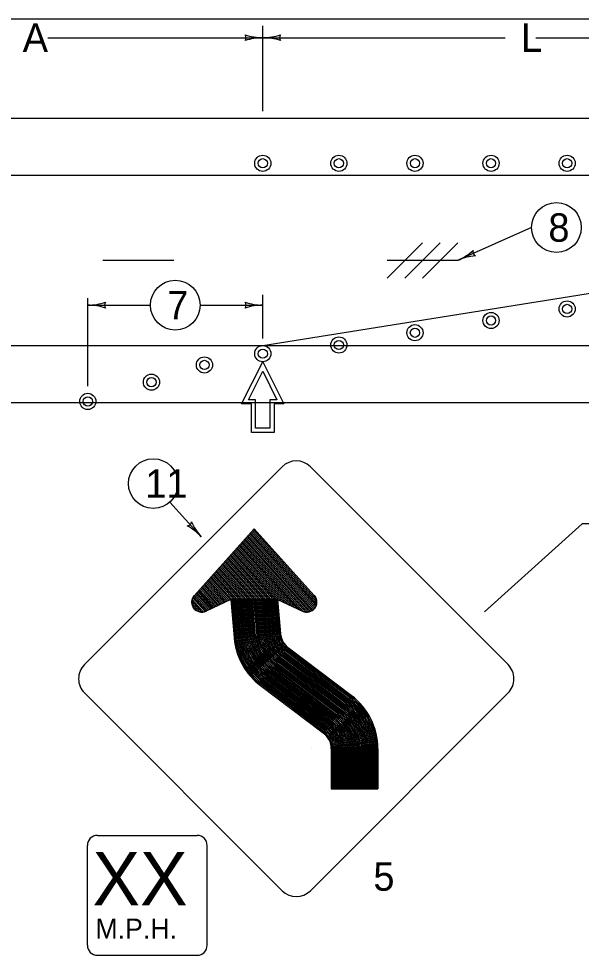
# Model space of a CAD drawing. Extents: x 1001.8 to 1053.4, y 1000.5 to 1021.5.
# Drawn here: x 1019.21 to 1023.17, y 1008.86 to 1015.45 of the extents above; entities that cross this region are included whole.
import ezdxf

# ---------------------------------------------------------------- set-up
doc = ezdxf.new("R2010")
doc.units = 0
doc.layers.add('Level 1', color=7, linetype='Continuous')

msp = doc.modelspace()

# ---------------------------------------------------------------- linework, layer by layer
at = {"layer": 'Level 1'}
for p, q in [((1007.25, 1015.4546), (1029.4498, 1015.4546)), ((1020.9263, 1014.8046), (1020.9263, 1015.4046)), ((1019.4128, 1015.3213), (1020.9263, 1015.3213)), ((1020.9263, 1015.3213), (1022.6333, 1015.3213)), ((1022.8479, 1015.3213), (1024.6763, 1015.3213)), ((1007.25, 1014.7546), (1028.2417, 1014.7546)), ((1007.25, 1014.3546), (1026.5603, 1014.3546)), ((1021.801, 1013.6296), (1022.0497, 1013.8783)), ((1021.926, 1013.6296), (1022.1747, 1013.8783)), ((1022.051, 1013.6296), (1022.2997, 1013.8783)), ((1019.801, 1013.7546), (1020.301, 1013.7546)), ((1020.9263, 1013.1546), (1024.6763, 1013.7546)), ((1021.801, 1013.7546), (1022.301, 1013.7546)), ((1019.6944, 1012.8686), (1019.6944, 1013.4892)), ((1020.9263, 1013.2046), (1020.9263, 1013.5121)), ((1019.6944, 1013.4392), (1020.1353, 1013.4392)), ((1020.4853, 1013.4392), (1020.9263, 1013.4392)), ((1007.25, 1013.1546), (1026.5513, 1013.1546)), ((1007.25, 1012.7546), (1035.25, 1012.7546)), ((1021.0059, 1012.5438), (1020.8458, 1012.5438)), ((1020.9759, 1012.5738), (1020.8758, 1012.5738)), ((1019.6706, 1010.9094), (1021.0628, 1012.3015)), ((1022.6537, 1010.9094), (1021.2616, 1012.3015)), ((1020.8663, 1011.8647), (1020.4448, 1011.3961)), ((1020.8095, 1011.8016), (1021.271, 1011.2884)), ((1020.8158, 1011.8086), (1021.2788, 1011.2938)), ((1020.8221, 1011.8156), (1021.2858, 1011.3)), ((1020.8284, 1011.8226), (1021.2919, 1011.3072)), ((1020.8348, 1011.8296), (1021.2972, 1011.3154)), ((1020.841, 1011.8366), (1021.3013, 1011.3248)), ((1020.8473, 1011.8436), (1021.3043, 1011.3354)), ((1020.8537, 1011.8507), (1021.3057, 1011.348)), ((1020.8599, 1011.8577), (1021.3042, 1011.3637)), ((1020.8663, 1011.8647), (1021.2877, 1011.3961)), ((1020.7528, 1011.7385), (1021.1278, 1011.3214)), ((1020.7591, 1011.7455), (1021.1495, 1011.3114)), ((1020.7654, 1011.7525), (1021.1711, 1011.3013)), ((1020.7717, 1011.7595), (1021.1928, 1011.2913)), ((1020.778, 1011.7665), (1021.2135, 1011.2822)), ((1020.7843, 1011.7735), (1021.229, 1011.279)), ((1020.7906, 1011.7805), (1021.2417, 1011.279)), ((1020.7969, 1011.7875), (1021.2526, 1011.2808)), ((1020.8032, 1011.7946), (1021.2623, 1011.2841)), ((1020.696, 1011.6753), (1020.9737, 1011.3667)), ((1020.7023, 1011.6824), (1020.9863, 1011.3667)), ((1020.7087, 1011.6894), (1020.9989, 1011.3667)), ((1020.7149, 1011.6964), (1021.0115, 1011.3667)), ((1020.7213, 1011.7034), (1021.0241, 1011.3667)), ((1020.7276, 1011.7104), (1021.0413, 1011.3616)), ((1020.7338, 1011.7174), (1021.0629, 1011.3515)), ((1020.7402, 1011.7244), (1021.0846, 1011.3415)), ((1020.7465, 1011.7314), (1021.1062, 1011.3315)), ((1020.633, 1011.6053), (1020.8476, 1011.3667)), ((1020.6393, 1011.6123), (1020.8602, 1011.3667)), ((1020.6456, 1011.6193), (1020.8728, 1011.3667)), ((1020.6519, 1011.6263), (1020.8854, 1011.3667)), ((1020.6583, 1011.6333), (1020.898, 1011.3667)), ((1020.6645, 1011.6403), (1020.9106, 1011.3667)), ((1020.6708, 1011.6473), (1020.9233, 1011.3667)), ((1020.6771, 1011.6543), (1020.9358, 1011.3667)), ((1020.6834, 1011.6613), (1020.9484, 1011.3667)), ((1020.6898, 1011.6683), (1020.9611, 1011.3667)), ((1020.5763, 1011.5422), (1020.7341, 1011.3667)), ((1020.5826, 1011.5492), (1020.7468, 1011.3667)), ((1020.5888, 1011.5562), (1020.7593, 1011.3667)), ((1020.5952, 1011.5633), (1020.7719, 1011.3667)), ((1020.6015, 1011.5703), (1020.7845, 1011.3667)), ((1020.6078, 1011.5773), (1020.7972, 1011.3667)), ((1020.6141, 1011.5843), (1020.8098, 1011.3667)), ((1020.6204, 1011.5913), (1020.8223, 1011.3667)), ((1020.6267, 1011.5983), (1020.835, 1011.3667)), ((1020.5133, 1011.4721), (1020.6358, 1011.3358)), ((1020.5195, 1011.4791), (1020.6447, 1011.34)), ((1020.5258, 1011.4861), (1020.6535, 1011.3441)), ((1020.5322, 1011.4931), (1020.6624, 1011.3483)), ((1020.5384, 1011.5001), (1020.6713, 1011.3523)), ((1020.5448, 1011.5072), (1020.6803, 1011.3565)), ((1020.551, 1011.5142), (1020.6891, 1011.3606)), ((1020.5573, 1011.5212), (1020.698, 1011.3648)), ((1020.5637, 1011.5282), (1020.7089, 1011.3667)), ((1020.5699, 1011.5352), (1020.7215, 1011.3667)), ((1020.4565, 1011.409), (1020.5557, 1011.2987)), ((1020.4628, 1011.416), (1020.5646, 1011.3028)), ((1020.4691, 1011.423), (1020.5735, 1011.3069)), ((1020.4754, 1011.43), (1020.5823, 1011.3111)), ((1020.4817, 1011.437), (1020.5913, 1011.3152)), ((1020.488, 1011.4441), (1020.6002, 1011.3193)), ((1020.4943, 1011.4511), (1020.6091, 1011.3234)), ((1020.5006, 1011.4581), (1020.6179, 1011.3276)), ((1020.5069, 1011.4651), (1020.6268, 1011.3318)), ((1020.427, 1011.3436), (1020.4843, 1011.2799)), ((1020.4273, 1011.3573), (1020.498, 1011.2788)), ((1020.4296, 1011.3688), (1020.5096, 1011.2798)), ((1020.4333, 1011.3787), (1020.5198, 1011.2825)), ((1020.4382, 1011.3873), (1020.529, 1011.2863)), ((1020.4435, 1011.3954), (1020.5379, 1011.2904)), ((1020.4502, 1011.402), (1020.5468, 1011.2946)), ((1020.7022, 1011.3667), (1020.5267, 1011.2853)), ((1021.0303, 1011.3667), (1020.7022, 1011.3667)), ((1020.7022, 1011.3667), (1020.7243, 1011.0994)), ((1020.7103, 1011.3667), (1020.7338, 1011.0981)), ((1020.7198, 1011.3667), (1020.7432, 1011.0989)), ((1020.7292, 1011.3667), (1020.7525, 1011.0998)), ((1020.7386, 1011.3667), (1020.7618, 1011.1006)), ((1020.748, 1011.3667), (1020.7712, 1011.1013)), ((1020.7574, 1011.3667), (1020.7805, 1011.1022)), ((1020.7668, 1011.3667), (1020.7898, 1011.103)), ((1020.7763, 1011.3667), (1020.7992, 1011.1038)), ((1020.7857, 1011.3667), (1020.8085, 1011.1047)), ((1020.7951, 1011.3667), (1020.8178, 1011.1054)), ((1020.8044, 1011.3667), (1020.8273, 1011.1063)), ((1020.8138, 1011.3667), (1020.8366, 1011.1071)), ((1020.8233, 1011.3667), (1020.8459, 1011.1079)), ((1020.8327, 1011.3667), (1020.8553, 1011.1088)), ((1020.8421, 1011.3667), (1020.8646, 1011.1095)), ((1020.8515, 1011.3667), (1020.8739, 1011.1103)), ((1020.8609, 1011.3667), (1020.8833, 1011.1112)), ((1020.8703, 1011.3667), (1020.8926, 1011.112)), ((1020.8798, 1011.3667), (1020.9019, 1011.1128)), ((1020.8892, 1011.3667), (1020.9113, 1011.1136)), ((1020.8986, 1011.3667), (1020.9206, 1011.1144)), ((1020.908, 1011.3667), (1020.9299, 1011.1153)), ((1020.9174, 1011.3667), (1020.9393, 1011.1161)), ((1020.9268, 1011.3667), (1020.9486, 1011.1168)), ((1020.9362, 1011.3667), (1020.958, 1011.1177)), ((1020.9456, 1011.3667), (1020.9673, 1011.1185)), ((1020.955, 1011.3667), (1020.9767, 1011.1193)), ((1020.9644, 1011.3667), (1020.986, 1011.1202)), ((1020.9738, 1011.3667), (1020.9953, 1011.1209)), ((1020.9833, 1011.3667), (1021.0047, 1011.1218)), ((1020.9927, 1011.3667), (1021.014, 1011.1226)), ((1021.0021, 1011.3667), (1021.0233, 1011.1234)), ((1021.0115, 1011.3667), (1021.0327, 1011.1243)), ((1021.021, 1011.3658), (1021.042, 1011.125)), ((1021.0303, 1011.3667), (1021.2058, 1011.2853)), ((1021.0303, 1011.3667), (1021.0513, 1011.1258)), ((1020.431, 1011.3252), (1020.4664, 1011.2858)), ((1021.0956, 1011.0108), (1021.5384, 1010.6772)), ((1021.1012, 1011.0183), (1021.544, 1010.6847)), ((1021.1068, 1011.0258), (1021.5497, 1010.6922)), ((1021.0504, 1010.9509), (1021.4933, 1010.6173)), ((1021.0561, 1010.9583), (1021.4989, 1010.6248)), ((1021.0618, 1010.9658), (1021.5045, 1010.6323)), ((1021.0673, 1010.9733), (1021.5102, 1010.6398)), ((1021.073, 1010.9808), (1021.5158, 1010.6473)), ((1021.0787, 1010.9883), (1021.5215, 1010.6548)), ((1021.0843, 1010.9958), (1021.5271, 1010.6623)), ((1021.0899, 1011.0033), (1021.5328, 1010.6698)), ((1020.9997, 1010.8835), (1021.4425, 1010.5499)), ((1021.0053, 1010.891), (1021.4482, 1010.5574)), ((1021.0109, 1010.8985), (1021.4538, 1010.5649)), ((1021.0166, 1010.906), (1021.4594, 1010.5723)), ((1021.0223, 1010.9134), (1021.4651, 1010.5798)), ((1021.0278, 1010.9209), (1021.4707, 1010.5873)), ((1021.0335, 1010.9284), (1021.4763, 1010.5948)), ((1021.0392, 1010.9359), (1021.482, 1010.6023)), ((1021.0448, 1010.9434), (1021.4876, 1010.6098)), ((1020.9489, 1010.8161), (1021.3918, 1010.4825)), ((1020.9545, 1010.8236), (1021.3973, 1010.49)), ((1020.9602, 1010.8311), (1021.403, 1010.4975)), ((1020.9658, 1010.8386), (1021.4087, 1010.505)), ((1020.9714, 1010.8461), (1021.4143, 1010.5125)), ((1020.9771, 1010.8536), (1021.4199, 1010.5199)), ((1020.9828, 1010.861), (1021.4256, 1010.5274)), ((1020.9884, 1010.8685), (1021.4312, 1010.5349)), ((1020.994, 1010.876), (1021.4368, 1010.5424)), ((1020.9094, 1010.7637), (1021.3523, 1010.4301)), ((1020.9151, 1010.7712), (1021.3578, 1010.4376)), ((1020.9207, 1010.7787), (1021.3635, 1010.4451)), ((1020.9263, 1010.7862), (1021.3692, 1010.4526)), ((1020.932, 1010.7937), (1021.3748, 1010.4601)), ((1020.9376, 1010.8011), (1021.3804, 1010.4675)), ((1020.9433, 1010.8086), (1021.3861, 1010.475)), ((1021.0628, 1009.3184), (1019.6706, 1010.7105)), ((1021.2616, 1009.3184), (1022.6537, 1010.7105)), ((1021.2676, 1010.3178), (1021.2676, 1010.3178)), ((1021.4083, 1010.3178), (1021.4083, 1010.0365)), ((1021.4176, 1010.3178), (1021.4176, 1010.0365)), ((1021.427, 1010.3178), (1021.427, 1010.0365)), ((1021.4363, 1010.3178), (1021.4363, 1010.0365)), ((1021.4458, 1010.3178), (1021.4458, 1010.0365)), ((1021.4551, 1010.3178), (1021.4551, 1010.0365)), ((1021.4645, 1010.3178), (1021.4645, 1010.0365)), ((1021.4738, 1010.3178), (1021.4738, 1010.0365)), ((1021.4833, 1010.3178), (1021.4833, 1010.0365)), ((1021.4926, 1010.3178), (1021.4926, 1010.0365)), ((1021.502, 1010.3178), (1021.502, 1010.0365)), ((1021.5113, 1010.3178), (1021.5113, 1010.0365)), ((1021.5208, 1010.3178), (1021.5208, 1010.0365)), ((1021.5301, 1010.3178), (1021.5301, 1010.0365)), ((1021.5395, 1010.3178), (1021.5395, 1010.0365)), ((1021.5488, 1010.3178), (1021.5488, 1010.0365)), ((1021.5583, 1010.3178), (1021.5583, 1010.0365)), ((1021.5676, 1010.3178), (1021.5676, 1010.0365)), ((1021.577, 1010.3178), (1021.577, 1010.0365)), ((1021.5863, 1010.3178), (1021.5863, 1010.0365)), ((1021.5958, 1010.3178), (1021.5958, 1010.0365)), ((1021.6051, 1010.3178), (1021.6051, 1010.0365)), ((1021.6145, 1010.3178), (1021.6145, 1010.0365)), ((1021.6238, 1010.3178), (1021.6238, 1010.0365)), ((1021.6333, 1010.3178), (1021.6333, 1010.0365)), ((1021.6426, 1010.3178), (1021.6426, 1010.0365)), ((1021.652, 1010.3178), (1021.652, 1010.0365)), ((1021.6613, 1010.3178), (1021.6613, 1010.0365)), ((1021.6708, 1010.3178), (1021.6708, 1010.0365)), ((1021.6801, 1010.3178), (1021.6801, 1010.0365)), ((1021.6895, 1010.3178), (1021.6895, 1010.0365)), ((1021.6988, 1010.3178), (1021.6988, 1010.0365)), ((1021.7083, 1010.3178), (1021.7083, 1010.0365)), ((1021.7176, 1010.3178), (1021.7176, 1010.0365)), ((1021.727, 1010.3178), (1021.727, 1010.0365)), ((1021.7363, 1010.3178), (1021.7363, 1010.0365)), ((1021.7363, 1010.0365), (1021.4083, 1010.0365)), ((1019.7616, 1009.7081), (1020.4648, 1009.7081)), ((1019.6913, 1008.9347), (1019.6913, 1009.6378)), ((1020.5351, 1008.9347), (1020.5351, 1009.6378)), ((1019.7616, 1008.8643), (1020.4648, 1008.8643))]:
    msp.add_line(p, q, dxfattribs=at)
for points in [[(1024.5738, 1014.9756), (1024.0236, 1011.9013), (1023.1753, 1011.9013), (1022.4874, 1011.2819)], [(1022.8188, 1013.9854), (1022.301, 1013.7546)], [(1020.8458, 1012.5438), (1020.8458, 1012.7438), (1020.7772, 1012.7438), (1020.9263, 1013.0408)], [(1020.9263, 1013.0408), (1021.0744, 1012.7438), (1021.0059, 1012.7438), (1021.0059, 1012.5438)], [(1020.8758, 1012.5738), (1020.8758, 1012.5738), (1020.8758, 1012.7738), (1020.8258, 1012.7738), (1020.9263, 1012.9738)], [(1020.9263, 1012.9738), (1021.0259, 1012.7738), (1020.9759, 1012.7738), (1020.9759, 1012.5738)], [(1021.0258, 1012.7739), (1021.0258, 1012.7738)], [(1020.2711, 1012.0518), (1020.4934, 1011.8079)]]:
    msp.add_lwpolyline(points, dxfattribs=at)
for points in [[(1020.4448, 1011.3961), (1020.8663, 1011.8647), (1021.2877, 1011.3961), (1021.2968, 1011.3832), (1021.3017, 1011.3723), (1021.3044, 1011.3624), (1021.3057, 1011.3498), (1021.3043, 1011.3353), (1021.3016, 1011.3255), (1021.2961, 1011.3136), (1021.2882, 1011.3027), (1021.2788, 1011.2938), (1021.2703, 1011.288), (1021.2617, 1011.2838), (1021.2513, 1011.2806), (1021.2411, 1011.279), (1021.2279, 1011.2792), (1021.2186, 1011.2808), (1021.2113, 1011.283), (1021.2058, 1011.2853), (1021.0303, 1011.3667), (1020.7022, 1011.3667), (1020.5267, 1011.2853), (1020.5158, 1011.2813), (1020.5041, 1011.2791), (1020.4916, 1011.279), (1020.4828, 1011.2803), (1020.4739, 1011.2827), (1020.4617, 1011.2883), (1020.4543, 1011.2933), (1020.4467, 1011.3), (1020.4414, 1011.3061), (1020.4357, 1011.3149), (1020.4312, 1011.3245), (1020.4283, 1011.3347), (1020.4269, 1011.3449), (1020.427, 1011.3545), (1020.4284, 1011.3643), (1020.4313, 1011.3738), (1020.4368, 1011.3853)], [(1021.7363, 1010.0365), (1021.7363, 1010.3178), (1021.7357, 1010.3419), (1021.7322, 1010.3796), (1021.7253, 1010.4187), (1021.7133, 1010.463), (1021.6909, 1010.5189), (1021.6713, 1010.5558), (1021.6413, 1010.6007), (1021.6174, 1010.6298), (1021.5893, 1010.6587), (1021.5654, 1010.6797), (1021.5496, 1010.6922), (1021.1068, 1011.0258), (1021.0805, 1011.0516), (1021.0698, 1011.0674), (1021.0587, 1011.0916), (1021.0539, 1011.1086), (1021.0513, 1011.1258), (1021.0303, 1011.3666), (1020.7022, 1011.3666), (1020.7243, 1011.0994), (1020.7277, 1011.0696), (1020.7341, 1011.0352), (1020.7411, 1011.0078), (1020.7489, 1010.9833), (1020.7596, 1010.9556), (1020.7709, 1010.9308), (1020.7883, 1010.8989), (1020.8029, 1010.8758), (1020.8168, 1010.8563), (1020.8318, 1010.8374), (1020.8583, 1010.8082), (1020.8812, 1010.7867), (1020.8978, 1010.7727), (1020.9093, 1010.7637), (1021.3522, 1010.4301), (1021.3696, 1010.4145), (1021.3823, 1010.3991), (1021.3914, 1010.3843), (1021.4003, 1010.3642), (1021.4058, 1010.3433), (1021.408, 1010.3257), (1021.4082, 1010.3178), (1021.4082, 1010.0365)]]:
    msp.add_lwpolyline(points, close=True, dxfattribs=at)
for centre, radius in [((1020.9263, 1014.4374), 0.0569), ((1020.9263, 1014.4374), 0.0325), ((1021.462, 1014.4374), 0.0569), ((1021.462, 1014.4374), 0.0325), ((1021.9977, 1014.4374), 0.0569), ((1021.9977, 1014.4374), 0.0325), ((1022.5334, 1014.4374), 0.0569), ((1022.5334, 1014.4374), 0.0325), ((1023.0691, 1014.4374), 0.0569), ((1023.0691, 1014.4374), 0.0325), ((1022.9938, 1013.9854), 0.175), ((1020.3103, 1013.4392), 0.175), ((1023.0691, 1013.4124), 0.0569), ((1022.5334, 1013.3311), 0.0569), ((1023.0691, 1013.4124), 0.0325), ((1022.5334, 1013.3311), 0.0325), ((1021.9976, 1013.245), 0.0569), ((1021.9976, 1013.245), 0.0325), ((1021.462, 1013.1588), 0.0569), ((1021.462, 1013.1588), 0.0325), ((1020.9263, 1013.0977), 0.0569), ((1020.9263, 1013.0977), 0.0325), ((1020.5156, 1013.0184), 0.0569), ((1020.5156, 1013.0184), 0.0325), ((1020.1424, 1012.8971), 0.0569), ((1020.1424, 1012.8971), 0.0325), ((1019.6944, 1012.7617), 0.0569), ((1019.6944, 1012.7617), 0.0325), ((1020.1557, 1012.1833), 0.175)]:
    msp.add_circle(centre, radius, dxfattribs=at)
for centre, radius, start, end in [((1020.7778, 1015.3213), 0.0313, 318.7746, 40.89129), ((1020.9263, 1014.9306), 0.3906, 90, 108.66878), ((1020.9263, 1015.7119), 0.3906, 251.34716, 269.99389), ((1020.9263, 1015.7119), 0.3906, 269.98778, 270), ((1020.9263, 1015.7119), 0.3906, 270, 288.66878), ((1020.9263, 1014.9306), 0.3906, 89.98778, 90), ((1020.9263, 1014.9306), 0.3906, 71.34716, 89.99389), ((1021.0749, 1015.3212), 0.0313, 138.7746, 220.89129), ((1022.1419, 1014.1114), 0.3906, 294.02919, 312.69798), ((1022.4601, 1013.3978), 0.3906, 95.37635, 114.02308), ((1022.4367, 1013.815), 0.0312, 162.80379, 244.92049), ((1022.1419, 1014.1114), 0.3906, 294.01697, 294.02919), ((1019.6944, 1013.8298), 0.3906, 270, 288.66878), ((1019.843, 1013.4391), 0.0313, 138.7746, 220.89129), ((1020.7778, 1013.4392), 0.0313, 318.7746, 40.89129), ((1020.9263, 1013.8298), 0.3906, 251.34716, 269.99389), ((1019.6944, 1013.8298), 0.3906, 269.98778, 270), ((1019.6944, 1013.0485), 0.3906, 71.34716, 89.99389), ((1020.9263, 1013.0485), 0.3906, 90, 108.66878), ((1020.9263, 1013.0485), 0.3906, 89.98778, 90), ((1021.1622, 1012.2021), 0.1406, 45.00008, 134.99993), ((1020.3934, 1011.9177), 0.0312, 271.13788, 353.25457), ((1020.2048, 1011.5447), 0.3906, 42.36328, 61.03206), ((1020.782, 1012.0711), 0.3906, 203.71044, 222.35717), ((1020.2048, 1011.5447), 0.3906, 42.35106, 42.36328), ((1020.4971, 1011.349), 0.0703, 138.03486, 294.88848), ((1021.2354, 1011.349), 0.0703, 245.11152, 41.96514), ((1021.1914, 1011.1381), 0.4687, 184.72822, 233.00924), ((1021.1914, 1011.1381), 0.4594, 184.99393, 233.00924), ((1021.1914, 1011.1381), 0.45, 184.99393, 233.00924), ((1021.1914, 1011.1381), 0.4406, 184.99393, 233.00924), ((1021.1914, 1011.1381), 0.4313, 184.99393, 233.00924), ((1021.1914, 1011.1381), 0.4219, 184.99393, 233.00924), ((1021.1914, 1011.1381), 0.4125, 184.99393, 233.00924), ((1021.1914, 1011.1381), 0.4031, 184.99393, 233.00924), ((1021.1914, 1011.1381), 0.3937, 184.99393, 233.00924), ((1021.1914, 1011.1381), 0.3844, 184.99393, 233.00924), ((1021.1914, 1011.1381), 0.375, 184.99393, 233.00924), ((1021.1914, 1011.1381), 0.3656, 184.99393, 233.00924), ((1021.1914, 1011.1381), 0.3562, 184.99393, 233.00924), ((1021.1914, 1011.1381), 0.3469, 184.99393, 233.00924), ((1021.1914, 1011.1381), 0.3375, 184.99393, 233.00924), ((1021.1914, 1011.1381), 0.3281, 184.99393, 233.00924), ((1021.1914, 1011.1381), 0.3187, 184.99393, 233.00924), ((1021.1914, 1011.1381), 0.3094, 184.99393, 233.00924), ((1021.1914, 1011.1381), 0.3, 184.99393, 233.00924), ((1021.1914, 1011.1381), 0.2906, 184.99393, 233.00924), ((1021.1914, 1011.1381), 0.2813, 184.99393, 233.00924), ((1021.1914, 1011.1381), 0.2719, 184.99393, 233.00924), ((1021.1914, 1011.1381), 0.2625, 184.99393, 233.00924), ((1021.1914, 1011.1381), 0.2531, 184.99393, 233.00924), ((1021.1914, 1011.1381), 0.2437, 184.99393, 233.00924), ((1021.1914, 1011.1381), 0.2344, 184.99393, 233.00924), ((1021.1914, 1011.1381), 0.225, 184.99393, 233.00924), ((1021.1914, 1011.1381), 0.2156, 184.99393, 233.00924), ((1021.1914, 1011.1381), 0.2063, 184.99393, 233.00924), ((1021.1914, 1011.1381), 0.1969, 184.99393, 233.00924), ((1021.1914, 1011.1381), 0.1875, 184.99393, 233.00924), ((1021.1914, 1011.1381), 0.1781, 184.99393, 233.00924), ((1021.1914, 1011.1381), 0.1687, 184.99393, 233.00924), ((1021.1914, 1011.1381), 0.1594, 184.99393, 233.00924), ((1021.1914, 1011.1381), 0.15, 184.99393, 233.00924), ((1021.1914, 1011.1381), 0.1406, 184.99393, 233.00924), ((1019.77, 1010.81), 0.1406, 134.99993, 225.00007), ((1022.5543, 1010.81), 0.1406, 314.99993, 45.00007), ((1021.2676, 1010.3178), 0.4594, 0.00009, 53.00924), ((1021.2676, 1010.3178), 0.4688, 0.00009, 53.00899), ((1021.2676, 1010.3178), 0.375, 0.00009, 53.00924), ((1021.2676, 1010.3178), 0.3844, 0.00009, 53.00924), ((1021.2676, 1010.3178), 0.3937, 0.00009, 53.00924), ((1021.2676, 1010.3178), 0.4031, 0.00009, 53.00924), ((1021.2676, 1010.3178), 0.4125, 0.00009, 53.00924), ((1021.2676, 1010.3178), 0.4219, 0.00009, 53.00924), ((1021.2676, 1010.3178), 0.4313, 0.00009, 53.00924), ((1021.2676, 1010.3178), 0.4406, 0.00009, 53.00924), ((1021.2676, 1010.3178), 0.45, 0.00009, 53.00924), ((1021.2676, 1010.3178), 0.2906, 0.00009, 53.00924), ((1021.2676, 1010.3178), 0.3, 0.00009, 53.00924), ((1021.2676, 1010.3178), 0.3094, 0.00009, 53.00924), ((1021.2676, 1010.3178), 0.3187, 0.00009, 53.00924), ((1021.2676, 1010.3178), 0.3281, 0.00009, 53.00924), ((1021.2676, 1010.3178), 0.3375, 0.00009, 53.00924), ((1021.2676, 1010.3178), 0.3469, 0.00009, 53.00924), ((1021.2676, 1010.3178), 0.3562, 0.00009, 53.00924), ((1021.2676, 1010.3178), 0.3656, 0.00009, 53.00924), ((1021.2676, 1010.3178), 0.2156, 0.00009, 53.00924), ((1021.2676, 1010.3178), 0.225, 0.00009, 53.00924), ((1021.2676, 1010.3178), 0.2344, 0.00009, 53.00924), ((1021.2676, 1010.3178), 0.2437, 0.00009, 53.00924), ((1021.2676, 1010.3178), 0.2531, 0.00009, 53.00924), ((1021.2676, 1010.3178), 0.2625, 0.00009, 53.00924), ((1021.2676, 1010.3178), 0.2719, 0.00009, 53.00924), ((1021.2676, 1010.3178), 0.2813, 0.00009, 53.00924), ((1021.2676, 1010.3178), 0.1406, 0.00009, 53.00924), ((1021.2676, 1010.3178), 0.15, 0.00009, 53.00924), ((1021.2676, 1010.3178), 0.1594, 0.00009, 53.00924), ((1021.2676, 1010.3178), 0.1687, 0.00009, 53.00924), ((1021.2676, 1010.3178), 0.1781, 0.00009, 53.00924), ((1021.2676, 1010.3178), 0.1875, 0.00009, 53.00924), ((1021.2676, 1010.3178), 0.1969, 0.00009, 53.00924), ((1021.2676, 1010.3178), 0.2063, 0.00009, 53.00924), ((1019.7616, 1009.6378), 0.0703, 90, 180), ((1020.4647, 1009.6378), 0.0703, 0, 90), ((1021.1622, 1009.4178), 0.1406, 225.00007, 314.99993), ((1019.7616, 1008.9347), 0.0703, 180, 270), ((1020.4647, 1008.9347), 0.0703, 270, 0)]:
    msp.add_arc(centre, radius, start, end, dxfattribs=at)

# ---------------------------------------------------------------- texts
for s, height, p in [('A', 0.2, (1019.236, 1015.2213)), ('L', 0.2, (1022.7447, 1015.2213)), ('8', 0.2, (1022.9371, 1013.8854)), ('7', 0.2, (1020.2537, 1013.3392)), ('11', 0.2, (1020.099, 1012.0833)), ('XX', 0.375, (1019.7278, 1009.2159)), ('5', 0.2, (1021.7049, 1009.3184)), ('M.P.H.', 0.14067, (1019.7478, 1008.9815))]:
    msp.add_text(s, height=height, dxfattribs=at).set_placement(p)

doc.saveas('drawing.dxf')
